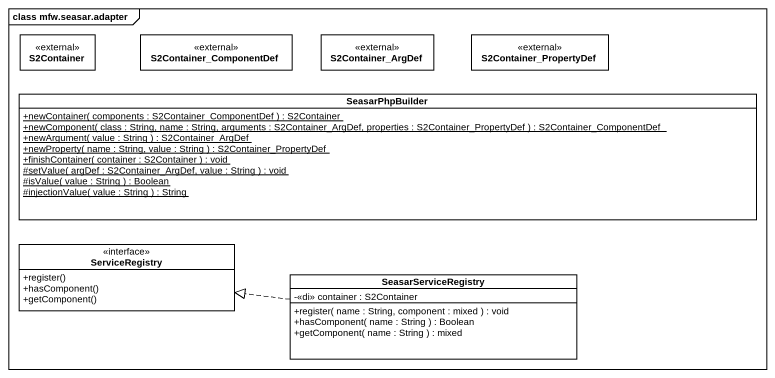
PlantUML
@startuml
mainframe class mfw.seasar.adapter
hide circle
hide empty members
skinparam classAttributeIconSize 0
interface S2Container <<external>>
interface S2Container_ComponentDef <<external>>
interface S2Container_ArgDef <<external>>
interface S2Container_PropertyDef <<external>>
class SeasarPhpBuilder {
  {static} +newContainer( components : S2Container_ComponentDef ) : S2Container
  {static} +newComponent( class : String, name : String, arguments : S2Container_ArgDef, properties : S2Container_PropertyDef ) : S2Container_ComponentDef
  {static} +newArgument( value : String ) : S2Container_ArgDef
  {static} +newProperty( name : String, value : String ) : S2Container_PropertyDef
  {static} +finishContainer( container : S2Container ) : void
  {static} #setValue( argDef : S2Container_ArgDef, value : String ) : void
  {static} #isValue( value : String ) : Boolean
  {static} #injectionValue( value : String ) : String
}
interface ServiceRegistry {
  +register()
  +hasComponent()
  +getComponent()
}
class SeasarServiceRegistry {
  -<<di>> container : S2Container
  +register( name : String, component : mixed ) : void
  +hasComponent( name : String ) : Boolean
  +getComponent( name : String ) : mixed
}
SeasarServiceRegistry .left.|> ServiceRegistry
@enduml
